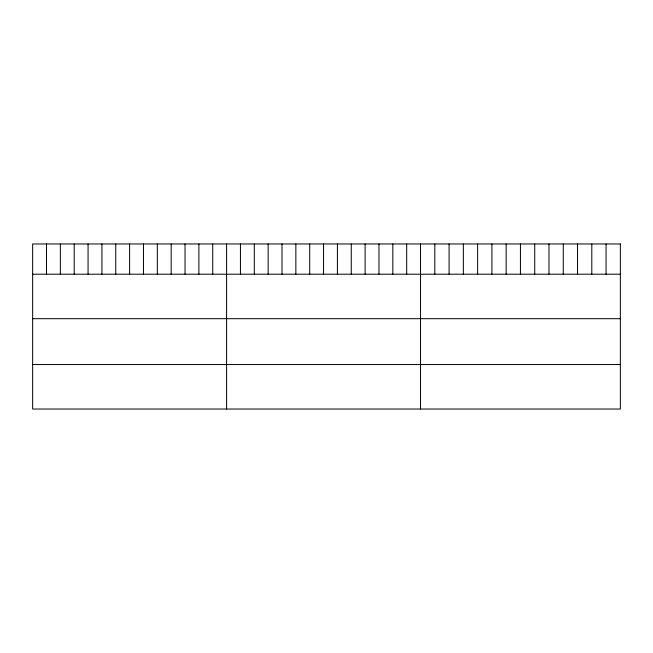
<?xml version="1.0" encoding="UTF-8"?>
<svg xmlns="http://www.w3.org/2000/svg" width="653" height="653" viewBox="0 0 653 653"><rect width="100%" height="100%" fill="white"/><g stroke="black" fill="none" stroke-linecap="round" stroke-linejoin="round"><path stroke-width="0.98" d="M32.65 274.195L620.35 274.195M32.65 318.688L620.35 318.688M32.65 364.537L620.35 364.537M606.074 243.969L606.074 274.195M591.806 243.969L591.806 274.195M577.53 243.969L577.53 274.195M563.261 243.969L563.261 274.195M548.985 243.969L548.985 274.195M534.717 243.969L534.717 274.195M520.441 243.969L520.441 274.195M506.165 243.969L506.165 274.195M491.897 243.969L491.897 274.195M477.621 243.969L477.621 274.195M463.352 243.969L463.352 274.195M449.076 243.969L449.076 274.195M434.808 243.969L434.808 274.195M420.532 243.969L420.532 409.031M406.68 243.969L406.68 274.195M392.828 243.969L392.828 274.195M378.977 243.969L378.977 274.195M365.117 243.969L365.117 274.195M351.265 243.969L351.265 274.195M337.413 243.969L337.413 274.195M323.561 243.969L323.561 274.195M309.71 243.969L309.71 274.195M295.858 243.969L295.858 274.195M282.006 243.969L282.006 274.195M268.146 243.969L268.146 274.195M254.295 243.969L254.295 274.195M240.443 243.969L240.443 274.195M226.591 243.969L226.591 409.031M212.739 243.969L212.739 274.195M198.887 243.969L198.887 274.195M185.036 243.969L185.036 274.195M171.176 243.969L171.176 274.195M157.324 243.969L157.324 274.195M143.472 243.969L143.472 274.195M129.621 243.969L129.621 274.195M115.769 243.969L115.769 274.195M101.917 243.969L101.917 274.195M88.065 243.969L88.065 274.195M74.205 243.969L74.205 274.195M60.354 243.969L60.354 274.195M46.502 243.969L46.502 274.195M620.35 243.969L32.65 243.969L32.65 409.031L620.35 409.031L620.35 243.969"/></g></svg>
